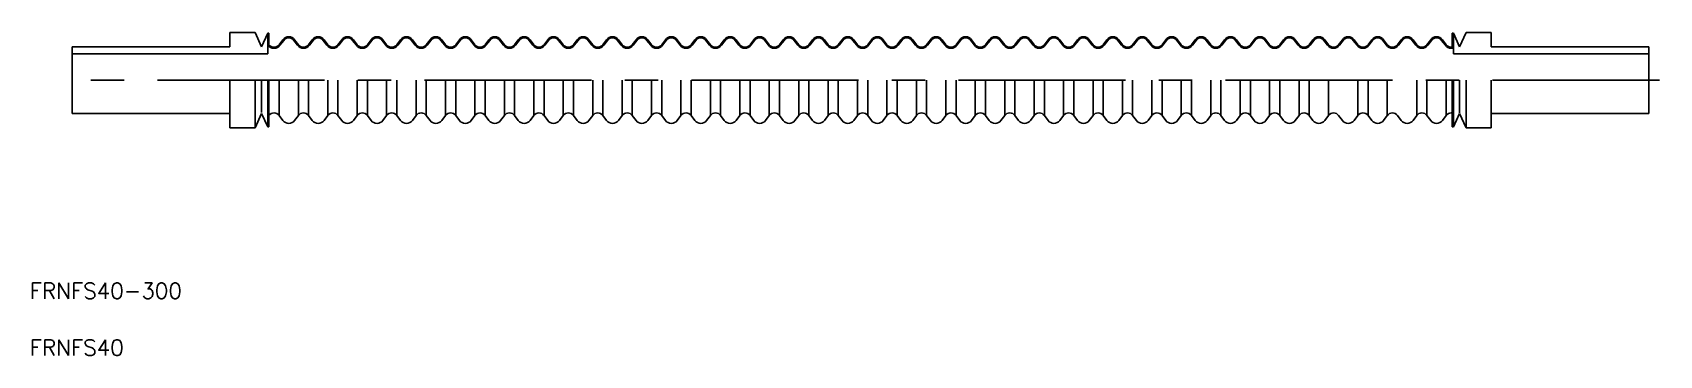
# Model space of a CAD drawing. Extents: x -8 to 302, y -52 to 9.
import ezdxf

# ---------------------------------------------------------------- set-up
doc = ezdxf.new("R2010")
doc.units = 0
doc.linetypes.add('CENTER', pattern=[50.8, 31.75, -6.35, 6.35, -6.35])
doc.layers.get('0').update_dxf_attribs({"linetype": 'CONTINUOUS'})
doc.layers.add('CENTER', color=1, linetype='CENTER')
doc.styles.get("Standard").update_dxf_attribs({"font": 'txt.shx', "height": 3, "bigfont": 'bigfont.shx'})

msp = doc.modelspace()

# ---------------------------------------------------------------- linework, layer by layer
at = {"color": 7, "linetype": 'CONTINUOUS'}
for p, q in [((0, -6.35), (0, 6.35)), ((30, 6.35), (0, 6.35)), ((30, 9.06), (34.8, 9.06)), ((30, 9.06), (30, 6.35)), ((34.8, 9.06), (36.02, 6.35)), ((37.22, 8.92), (36.02, 6.35)), ((37.22, 5), (37.22, 8.92)), ((37.22, 8.92), (37.42, 8.92)), ((37.42, 8.92), (37.42, 6.74)), ((37.42, 8.92), (37.42, 6.74)), ((39.36, 6.74), (40.07, 7.69)), ((39.52, 6.62), (40.23, 7.57)), ((42.86, 6.62), (42.15, 7.57)), ((43.02, 6.74), (42.31, 7.69)), ((44.96, 6.74), (45.67, 7.69)), ((45.12, 6.62), (45.83, 7.57)), ((48.46, 6.62), (47.75, 7.57)), ((48.62, 6.74), (47.91, 7.69)), ((50.56, 6.74), (51.27, 7.69)), ((50.72, 6.62), (51.43, 7.57)), ((54.06, 6.62), (53.35, 7.57)), ((54.22, 6.74), (53.51, 7.69)), ((56.16, 6.74), (56.87, 7.69)), ((56.32, 6.62), (57.03, 7.57)), ((59.66, 6.62), (58.95, 7.57)), ((59.82, 6.74), (59.11, 7.69)), ((61.76, 6.74), (62.47, 7.69)), ((61.92, 6.62), (62.63, 7.57)), ((65.26, 6.62), (64.55, 7.57)), ((65.42, 6.74), (64.71, 7.69)), ((67.36, 6.74), (68.07, 7.69)), ((67.52, 6.62), (68.23, 7.57)), ((70.86, 6.62), (70.15, 7.57)), ((71.02, 6.74), (70.31, 7.69)), ((72.96, 6.74), (73.67, 7.69)), ((73.12, 6.62), (73.83, 7.57)), ((76.46, 6.62), (75.75, 7.57)), ((76.62, 6.74), (75.91, 7.69)), ((78.56, 6.74), (79.27, 7.69)), ((78.72, 6.62), (79.43, 7.57)), ((82.06, 6.62), (81.35, 7.57)), ((82.22, 6.74), (81.51, 7.69)), ((84.16, 6.74), (84.87, 7.69)), ((84.32, 6.62), (85.03, 7.57)), ((87.66, 6.62), (86.95, 7.57)), ((87.82, 6.74), (87.11, 7.69)), ((89.76, 6.74), (90.47, 7.69)), ((89.92, 6.62), (90.63, 7.57)), ((93.26, 6.62), (92.55, 7.57)), ((93.42, 6.74), (92.71, 7.69)), ((95.36, 6.74), (96.07, 7.69)), ((95.52, 6.62), (96.23, 7.57)), ((98.86, 6.62), (98.15, 7.57)), ((99.02, 6.74), (98.31, 7.69)), ((100.96, 6.74), (101.67, 7.69)), ((101.12, 6.62), (101.83, 7.57)), ((104.46, 6.62), (103.75, 7.57)), ((104.62, 6.74), (103.91, 7.69)), ((106.56, 6.74), (107.27, 7.69)), ((106.72, 6.62), (107.43, 7.57)), ((110.06, 6.62), (109.35, 7.57)), ((110.22, 6.74), (109.51, 7.69)), ((112.16, 6.74), (112.87, 7.69)), ((112.32, 6.62), (113.03, 7.57)), ((115.66, 6.62), (114.95, 7.57)), ((115.82, 6.74), (115.11, 7.69)), ((117.76, 6.74), (118.47, 7.69)), ((117.92, 6.62), (118.63, 7.57)), ((121.26, 6.62), (120.55, 7.57)), ((121.42, 6.74), (120.71, 7.69)), ((123.36, 6.74), (124.07, 7.69)), ((123.52, 6.62), (124.23, 7.57)), ((126.86, 6.62), (126.15, 7.57)), ((127.02, 6.74), (126.31, 7.69)), ((128.96, 6.74), (129.67, 7.69)), ((129.12, 6.62), (129.83, 7.57)), ((132.46, 6.62), (131.75, 7.57)), ((132.62, 6.74), (131.91, 7.69)), ((134.56, 6.74), (135.27, 7.69)), ((134.72, 6.62), (135.43, 7.57)), ((138.06, 6.62), (137.35, 7.57)), ((138.22, 6.74), (137.51, 7.69)), ((140.16, 6.74), (140.87, 7.69)), ((140.32, 6.62), (141.03, 7.57)), ((143.66, 6.62), (142.95, 7.57)), ((143.82, 6.74), (143.11, 7.69)), ((145.76, 6.74), (146.47, 7.69)), ((145.92, 6.62), (146.63, 7.57)), ((149.26, 6.62), (148.55, 7.57)), ((149.42, 6.74), (148.71, 7.69)), ((151.36, 6.74), (152.07, 7.69)), ((151.52, 6.62), (152.23, 7.57)), ((154.86, 6.62), (154.15, 7.57)), ((155.02, 6.74), (154.31, 7.69)), ((156.96, 6.74), (157.67, 7.69)), ((157.12, 6.62), (157.83, 7.57)), ((160.46, 6.62), (159.75, 7.57)), ((160.62, 6.74), (159.91, 7.69)), ((162.56, 6.74), (163.27, 7.69)), ((162.72, 6.62), (163.43, 7.57)), ((166.06, 6.62), (165.35, 7.57)), ((166.22, 6.74), (165.51, 7.69)), ((168.16, 6.74), (168.87, 7.69)), ((168.32, 6.62), (169.03, 7.57)), ((171.66, 6.62), (170.95, 7.57)), ((171.82, 6.74), (171.11, 7.69)), ((173.76, 6.74), (174.47, 7.69)), ((173.92, 6.62), (174.63, 7.57)), ((177.26, 6.62), (176.55, 7.57)), ((177.42, 6.74), (176.71, 7.69)), ((179.36, 6.74), (180.07, 7.69)), ((179.52, 6.62), (180.23, 7.57)), ((182.86, 6.62), (182.15, 7.57)), ((183.02, 6.74), (182.31, 7.69)), ((184.96, 6.74), (185.67, 7.69)), ((185.12, 6.62), (185.83, 7.57)), ((188.46, 6.62), (187.75, 7.57)), ((188.62, 6.74), (187.91, 7.69)), ((190.56, 6.74), (191.27, 7.69)), ((190.72, 6.62), (191.43, 7.57)), ((194.06, 6.62), (193.35, 7.57)), ((194.22, 6.74), (193.51, 7.69)), ((196.16, 6.74), (196.87, 7.69)), ((196.32, 6.62), (197.03, 7.57)), ((199.66, 6.62), (198.95, 7.57)), ((199.82, 6.74), (199.11, 7.69)), ((201.76, 6.74), (202.47, 7.69)), ((201.92, 6.62), (202.63, 7.57)), ((205.26, 6.62), (204.55, 7.57)), ((205.42, 6.74), (204.71, 7.69)), ((207.36, 6.74), (208.07, 7.69)), ((207.52, 6.62), (208.23, 7.57)), ((210.86, 6.62), (210.15, 7.57)), ((211.02, 6.74), (210.31, 7.69)), ((212.96, 6.74), (213.67, 7.69)), ((213.12, 6.62), (213.83, 7.57)), ((216.46, 6.62), (215.75, 7.57)), ((216.62, 6.74), (215.91, 7.69)), ((218.56, 6.74), (219.27, 7.69)), ((218.72, 6.62), (219.43, 7.57)), ((222.06, 6.62), (221.35, 7.57)), ((222.22, 6.74), (221.51, 7.69)), ((224.16, 6.74), (224.87, 7.69)), ((224.32, 6.62), (225.03, 7.57)), ((227.66, 6.62), (226.95, 7.57)), ((227.82, 6.74), (227.11, 7.69)), ((229.76, 6.74), (230.47, 7.69)), ((229.92, 6.62), (230.63, 7.57)), ((233.26, 6.62), (232.55, 7.57)), ((233.42, 6.74), (232.71, 7.69)), ((235.36, 6.74), (236.07, 7.69)), ((235.52, 6.62), (236.23, 7.57)), ((238.86, 6.62), (238.15, 7.57)), ((239.02, 6.74), (238.31, 7.69)), ((240.96, 6.74), (241.67, 7.69)), ((241.12, 6.62), (241.83, 7.57)), ((244.46, 6.62), (243.75, 7.57)), ((244.62, 6.74), (243.91, 7.69)), ((246.56, 6.74), (247.27, 7.69)), ((246.72, 6.62), (247.43, 7.57)), ((250.06, 6.62), (249.35, 7.57)), ((250.22, 6.74), (249.51, 7.69)), ((252.16, 6.74), (252.87, 7.69)), ((252.32, 6.62), (253.03, 7.57)), ((255.66, 6.62), (254.95, 7.57)), ((255.82, 6.74), (255.11, 7.69)), ((257.76, 6.74), (258.47, 7.69)), ((257.92, 6.62), (258.63, 7.57)), ((261.26, 6.62), (260.55, 7.57)), ((261.42, 6.74), (260.71, 7.69)), ((262.58, 8.92), (262.58, 6.27)), ((262.78, 8.92), (262.58, 8.92)), ((262.75, 8.92), (262.58, 8.92)), ((262.78, 8.92), (263.98, 6.35)), ((262.78, 5), (262.78, 8.92)), ((265.2, 9.06), (263.98, 6.35)), ((270, 9.06), (265.2, 9.06)), ((270, 9.06), (270, 6.35)), ((270, 6.35), (300, 6.35)), ((300, -6.35), (300, 6.35)), ((37.22, 5), (0, 5)), ((300, 5), (262.78, 5)), ((30, 0), (30, -9.06)), ((34.8, -9.06), (34.8, 0)), ((36.02, -6.19), (36.02, 0)), ((37.42, -8.92), (37.42, 0)), ((37.42, 0), (37.42, -8.92)), ((39.36, -6.74), (39.36, 0)), ((43.02, -6.74), (43.02, 0)), ((44.96, -6.74), (44.96, 0)), ((48.62, -6.74), (48.62, 0)), ((50.56, -6.74), (50.56, 0)), ((54.22, -6.74), (54.22, 0)), ((56.16, -6.74), (56.16, 0)), ((59.82, -6.74), (59.82, 0)), ((61.76, -6.74), (61.76, 0)), ((65.42, -6.74), (65.42, 0)), ((67.36, -6.74), (67.36, 0)), ((71.02, -6.74), (71.02, 0)), ((72.96, -6.74), (72.96, 0)), ((76.62, -6.74), (76.62, 0)), ((78.56, -6.74), (78.56, 0)), ((82.22, -6.74), (82.22, 0)), ((84.16, -6.74), (84.16, 0)), ((87.82, -6.74), (87.82, 0)), ((89.76, -6.74), (89.76, 0)), ((93.42, -6.74), (93.42, 0)), ((95.36, -6.74), (95.36, 0)), ((99.02, -6.74), (99.02, 0)), ((100.96, -6.74), (100.96, 0)), ((104.62, -6.74), (104.62, 0)), ((106.56, -6.74), (106.56, 0)), ((110.22, -6.74), (110.22, 0)), ((112.16, -6.74), (112.16, 0)), ((115.82, -6.74), (115.82, 0)), ((117.76, -6.74), (117.76, 0)), ((121.42, -6.74), (121.42, 0)), ((123.36, -6.74), (123.36, 0)), ((127.02, -6.74), (127.02, 0)), ((128.96, -6.74), (128.96, 0)), ((132.62, -6.74), (132.62, 0)), ((134.56, -6.74), (134.56, 0)), ((138.22, -6.74), (138.22, 0)), ((140.16, -6.74), (140.16, 0)), ((143.82, -6.74), (143.82, 0)), ((145.76, -6.74), (145.76, 0)), ((149.42, -6.74), (149.42, 0)), ((151.36, -6.74), (151.36, 0)), ((155.02, -6.74), (155.02, 0)), ((156.96, -6.74), (156.96, 0)), ((160.62, -6.74), (160.62, 0)), ((162.56, -6.74), (162.56, 0)), ((166.22, -6.74), (166.22, 0)), ((168.16, -6.74), (168.16, 0)), ((171.82, -6.74), (171.82, 0)), ((173.76, -6.74), (173.76, 0)), ((177.42, -6.74), (177.42, 0)), ((179.36, -6.74), (179.36, 0)), ((183.02, -6.74), (183.02, 0)), ((184.96, -6.74), (184.96, 0)), ((188.62, -6.74), (188.62, 0)), ((190.56, -6.74), (190.56, 0)), ((194.22, -6.74), (194.22, 0)), ((196.16, -6.74), (196.16, 0)), ((199.82, -6.74), (199.82, 0)), ((201.76, -6.74), (201.76, 0)), ((205.42, -6.74), (205.42, 0)), ((207.36, -6.74), (207.36, 0)), ((211.02, -6.74), (211.02, 0)), ((212.96, -6.74), (212.96, 0)), ((216.62, -6.74), (216.62, 0)), ((218.56, -6.74), (218.56, 0)), ((222.22, -6.74), (222.22, 0)), ((224.16, -6.74), (224.16, 0)), ((227.82, -6.74), (227.82, 0)), ((229.76, -6.74), (229.76, 0)), ((233.42, -6.74), (233.42, 0)), ((235.36, -6.74), (235.36, 0)), ((239.02, -6.74), (239.02, 0)), ((244.62, -6.74), (244.62, 0)), ((246.56, -6.74), (246.56, 0)), ((250.22, -6.74), (250.22, 0)), ((255.82, -6.74), (255.82, 0)), ((257.76, -6.74), (257.76, 0)), ((261.42, -6.74), (261.42, 0)), ((262.58, -8.92), (262.58, 0)), ((262.58, -8.92), (262.58, 0)), ((262.78, -8.92), (262.78, 0)), ((263.98, -6.26), (263.98, 0)), ((265.2, -9.06), (265.2, 0)), ((270, 0), (270, -9.06)), ((37.22, 0), (37.22, -8.92)), ((30, -6.35), (0, -6.35)), ((30, -9.06), (34.8, -9.06)), ((34.8, -9.06), (36.02, -6.35)), ((37.22, -8.92), (36.02, -6.35)), ((37.22, -8.92), (37.42, -8.92)), ((39.36, -6.74), (40.07, -7.69)), ((43.02, -6.74), (42.31, -7.69)), ((44.96, -6.74), (45.67, -7.69)), ((48.62, -6.74), (47.91, -7.69)), ((50.56, -6.74), (51.27, -7.69)), ((54.22, -6.74), (53.51, -7.69)), ((56.16, -6.74), (56.87, -7.69)), ((59.82, -6.74), (59.11, -7.69)), ((61.76, -6.74), (62.47, -7.69)), ((65.42, -6.74), (64.71, -7.69)), ((67.36, -6.74), (68.07, -7.69)), ((71.02, -6.74), (70.31, -7.69)), ((72.96, -6.74), (73.67, -7.69)), ((76.62, -6.74), (75.91, -7.69)), ((78.56, -6.74), (79.27, -7.69)), ((82.22, -6.74), (81.51, -7.69)), ((84.16, -6.74), (84.87, -7.69)), ((87.82, -6.74), (87.11, -7.69)), ((89.76, -6.74), (90.47, -7.69)), ((93.42, -6.74), (92.71, -7.69)), ((95.36, -6.74), (96.07, -7.69)), ((99.02, -6.74), (98.31, -7.69)), ((100.96, -6.74), (101.67, -7.69)), ((104.62, -6.74), (103.91, -7.69)), ((106.56, -6.74), (107.27, -7.69)), ((110.22, -6.74), (109.51, -7.69)), ((112.16, -6.74), (112.87, -7.69)), ((115.82, -6.74), (115.11, -7.69)), ((117.76, -6.74), (118.47, -7.69)), ((121.42, -6.74), (120.71, -7.69)), ((123.36, -6.74), (124.07, -7.69)), ((127.02, -6.74), (126.31, -7.69)), ((128.96, -6.74), (129.67, -7.69)), ((132.62, -6.74), (131.91, -7.69)), ((134.56, -6.74), (135.27, -7.69)), ((138.22, -6.74), (137.51, -7.69)), ((140.16, -6.74), (140.87, -7.69)), ((143.82, -6.74), (143.11, -7.69)), ((145.76, -6.74), (146.47, -7.69)), ((149.42, -6.74), (148.71, -7.69)), ((151.36, -6.74), (152.07, -7.69)), ((155.02, -6.74), (154.31, -7.69)), ((156.96, -6.74), (157.67, -7.69)), ((160.62, -6.74), (159.91, -7.69)), ((162.56, -6.74), (163.27, -7.69)), ((166.22, -6.74), (165.51, -7.69)), ((168.16, -6.74), (168.87, -7.69)), ((171.82, -6.74), (171.11, -7.69)), ((173.76, -6.74), (174.47, -7.69)), ((177.42, -6.74), (176.71, -7.69)), ((179.36, -6.74), (180.07, -7.69)), ((183.02, -6.74), (182.31, -7.69)), ((184.96, -6.74), (185.67, -7.69)), ((188.62, -6.74), (187.91, -7.69)), ((190.56, -6.74), (191.27, -7.69)), ((194.22, -6.74), (193.51, -7.69)), ((196.16, -6.74), (196.87, -7.69)), ((199.82, -6.74), (199.11, -7.69)), ((201.76, -6.74), (202.47, -7.69)), ((205.42, -6.74), (204.71, -7.69)), ((207.36, -6.74), (208.07, -7.69)), ((211.02, -6.74), (210.31, -7.69)), ((212.96, -6.74), (213.67, -7.69)), ((216.62, -6.74), (215.91, -7.69)), ((218.56, -6.74), (219.27, -7.69)), ((222.22, -6.74), (221.51, -7.69)), ((224.16, -6.74), (224.87, -7.69)), ((227.82, -6.74), (227.11, -7.69)), ((229.76, -6.74), (230.47, -7.69)), ((233.42, -6.74), (232.71, -7.69)), ((235.36, -6.74), (236.07, -7.69)), ((239.02, -6.74), (238.31, -7.69)), ((240.96, -6.74), (241.67, -7.69)), ((244.62, -6.74), (243.91, -7.69)), ((246.56, -6.74), (247.27, -7.69)), ((250.22, -6.74), (249.51, -7.69)), ((252.16, -6.74), (252.87, -7.69)), ((255.82, -6.74), (255.11, -7.69)), ((257.76, -6.74), (258.47, -7.69)), ((261.42, -6.74), (260.71, -7.69)), ((262.78, -8.92), (262.58, -8.92)), ((262.75, -8.92), (262.58, -8.92)), ((262.78, -8.92), (263.98, -6.35)), ((265.2, -9.06), (263.98, -6.35)), ((270, -9.06), (265.2, -9.06)), ((270, -6.35), (300, -6.35))]:
    msp.add_line(p, q, dxfattribs=at)
for centre, radius, start, end in [((38.39, 7.45), 1.4, 213.2791, 270), ((38.39, 7.45), 1.2, 216.0351, 270.0007), ((38.39, 7.45), 1.2, 269.9993, 323.9649), ((38.39, 7.45), 1.4, 270, 323.8458), ((41.19, 6.85), 1.4, 90, 143.1248), ((41.19, 6.85), 1.2, 90, 143.1248), ((41.19, 6.85), 1.4, 36.8752, 90), ((41.19, 6.85), 1.2, 36.8752, 90), ((43.99, 7.45), 1.4, 216.1542, 270), ((43.99, 7.45), 1.2, 216.0351, 270.0007), ((43.99, 7.45), 1.2, 269.9993, 323.9649), ((43.99, 7.45), 1.4, 270, 323.8458), ((46.79, 6.85), 1.4, 90, 143.1248), ((46.79, 6.85), 1.2, 90, 143.1248), ((46.79, 6.85), 1.4, 36.8752, 90), ((46.79, 6.85), 1.2, 36.8752, 90), ((49.59, 7.45), 1.4, 216.1542, 270), ((49.59, 7.45), 1.2, 216.0351, 270.0007), ((49.59, 7.45), 1.2, 269.9993, 323.9649), ((49.59, 7.45), 1.4, 270, 323.8458), ((52.39, 6.85), 1.4, 90, 143.1248), ((52.39, 6.85), 1.2, 90, 143.1248), ((52.39, 6.85), 1.4, 36.8752, 90), ((52.39, 6.85), 1.2, 36.8752, 90), ((55.19, 7.45), 1.4, 216.1542, 270), ((55.19, 7.45), 1.2, 216.0351, 270.0007), ((55.19, 7.45), 1.2, 269.9993, 323.9649), ((55.19, 7.45), 1.4, 270, 323.8458), ((57.99, 6.85), 1.4, 90, 143.1248), ((57.99, 6.85), 1.2, 90, 143.1248), ((57.99, 6.85), 1.4, 36.8752, 90), ((57.99, 6.85), 1.2, 36.8752, 90), ((60.79, 7.45), 1.4, 216.1542, 270), ((60.79, 7.45), 1.2, 216.0351, 270.0007), ((60.79, 7.45), 1.2, 269.9993, 323.9649), ((60.79, 7.45), 1.4, 270, 323.8458), ((63.59, 6.85), 1.4, 90, 143.1248), ((63.59, 6.85), 1.2, 90, 143.1248), ((63.59, 6.85), 1.4, 36.8752, 90), ((63.59, 6.85), 1.2, 36.8752, 90), ((66.39, 7.45), 1.4, 216.1542, 270), ((66.39, 7.45), 1.2, 216.0351, 270.0007), ((66.39, 7.45), 1.2, 269.9993, 323.9649), ((66.39, 7.45), 1.4, 270, 323.8458), ((69.19, 6.85), 1.4, 90, 143.1248), ((69.19, 6.85), 1.2, 90, 143.1248), ((69.19, 6.85), 1.4, 36.8752, 90), ((69.19, 6.85), 1.2, 36.8752, 90), ((71.99, 7.45), 1.4, 216.1542, 270), ((71.99, 7.45), 1.2, 216.0351, 270.0007), ((71.99, 7.45), 1.2, 269.9993, 323.9649), ((71.99, 7.45), 1.4, 270, 323.8458), ((74.79, 6.85), 1.4, 90, 143.1248), ((74.79, 6.85), 1.2, 90, 143.1248), ((74.79, 6.85), 1.4, 36.8752, 90), ((74.79, 6.85), 1.2, 36.8752, 90), ((77.59, 7.45), 1.4, 216.1542, 270), ((77.59, 7.45), 1.2, 216.0351, 270.0007), ((77.59, 7.45), 1.2, 269.9993, 323.9649), ((77.59, 7.45), 1.4, 270, 323.8458), ((80.39, 6.85), 1.4, 90, 143.1248), ((80.39, 6.85), 1.2, 90, 143.1248), ((80.39, 6.85), 1.4, 36.8752, 90), ((80.39, 6.85), 1.2, 36.8752, 90), ((83.19, 7.45), 1.4, 216.1542, 270), ((83.19, 7.45), 1.2, 216.0351, 270.0007), ((83.19, 7.45), 1.2, 269.9993, 323.9649), ((83.19, 7.45), 1.4, 270, 323.8458), ((85.99, 6.85), 1.4, 90, 143.1248), ((85.99, 6.85), 1.2, 90, 143.1248), ((85.99, 6.85), 1.4, 36.8752, 90), ((85.99, 6.85), 1.2, 36.8752, 90), ((88.79, 7.45), 1.4, 216.1542, 270), ((88.79, 7.45), 1.2, 216.0351, 270.0007), ((88.79, 7.45), 1.2, 269.9993, 323.9649), ((88.79, 7.45), 1.4, 270, 323.8458), ((91.59, 6.85), 1.4, 90, 143.1248), ((91.59, 6.85), 1.2, 90, 143.1248), ((91.59, 6.85), 1.4, 36.8752, 90), ((91.59, 6.85), 1.2, 36.8752, 90), ((94.39, 7.45), 1.4, 216.1542, 270), ((94.39, 7.45), 1.2, 216.0351, 270.0007), ((94.39, 7.45), 1.2, 269.9993, 323.9649), ((94.39, 7.45), 1.4, 270, 323.8458), ((97.19, 6.85), 1.4, 90, 143.1248), ((97.19, 6.85), 1.2, 90, 143.1248), ((97.19, 6.85), 1.4, 36.8752, 90), ((97.19, 6.85), 1.2, 36.8752, 90), ((99.99, 7.45), 1.4, 216.1542, 270), ((99.99, 7.45), 1.2, 216.0351, 270.0007), ((99.99, 7.45), 1.2, 269.9993, 323.9649), ((99.99, 7.45), 1.4, 270, 323.8458), ((102.79, 6.85), 1.4, 90, 143.1248), ((102.79, 6.85), 1.2, 90, 143.1248), ((102.79, 6.85), 1.4, 36.8752, 90), ((102.79, 6.85), 1.2, 36.8752, 90), ((105.59, 7.45), 1.4, 216.1542, 270), ((105.59, 7.45), 1.2, 216.0351, 270.0007), ((105.59, 7.45), 1.2, 269.9993, 323.9649), ((105.59, 7.45), 1.4, 270, 323.8458), ((108.39, 6.85), 1.4, 90, 143.1248), ((108.39, 6.85), 1.2, 90, 143.1248), ((108.39, 6.85), 1.4, 36.8752, 90), ((108.39, 6.85), 1.2, 36.8752, 90), ((111.19, 7.45), 1.4, 216.1542, 270), ((111.19, 7.45), 1.2, 216.0351, 270.0007), ((111.19, 7.45), 1.2, 269.9993, 323.9649), ((111.19, 7.45), 1.4, 270, 323.8458), ((113.99, 6.85), 1.4, 90, 143.1248), ((113.99, 6.85), 1.2, 90, 143.1248), ((113.99, 6.85), 1.4, 36.8752, 90), ((113.99, 6.85), 1.2, 36.8752, 90), ((116.79, 7.45), 1.4, 216.1542, 270), ((116.79, 7.45), 1.2, 216.0351, 270.0007), ((116.79, 7.45), 1.2, 269.9993, 323.9649), ((116.79, 7.45), 1.4, 270, 323.8458), ((119.59, 6.85), 1.4, 90, 143.1248), ((119.59, 6.85), 1.2, 90, 143.1248), ((119.59, 6.85), 1.4, 36.8752, 90), ((119.59, 6.85), 1.2, 36.8752, 90), ((122.39, 7.45), 1.4, 216.1542, 270), ((122.39, 7.45), 1.2, 216.0351, 270.0007), ((122.39, 7.45), 1.2, 269.9993, 323.9649), ((122.39, 7.45), 1.4, 270, 323.8458), ((125.19, 6.85), 1.4, 90, 143.1248), ((125.19, 6.85), 1.2, 90, 143.1248), ((125.19, 6.85), 1.4, 36.8752, 90), ((125.19, 6.85), 1.2, 36.8752, 90), ((127.99, 7.45), 1.4, 216.1542, 270), ((127.99, 7.45), 1.2, 216.0351, 270.0007), ((127.99, 7.45), 1.2, 269.9993, 323.9649), ((127.99, 7.45), 1.4, 270, 323.8458), ((130.79, 6.85), 1.4, 90, 143.1248), ((130.79, 6.85), 1.2, 90, 143.1248), ((130.79, 6.85), 1.4, 36.8752, 90), ((130.79, 6.85), 1.2, 36.8752, 90), ((133.59, 7.45), 1.4, 216.1542, 270), ((133.59, 7.45), 1.2, 216.0351, 270.0007), ((133.59, 7.45), 1.2, 269.9993, 323.9649), ((133.59, 7.45), 1.4, 270, 323.8458), ((136.39, 6.85), 1.4, 90, 143.1248), ((136.39, 6.85), 1.2, 90, 143.1248), ((136.39, 6.85), 1.4, 36.8752, 90), ((136.39, 6.85), 1.2, 36.8752, 90), ((139.19, 7.45), 1.4, 216.1542, 270), ((139.19, 7.45), 1.2, 216.0351, 270.0007), ((139.19, 7.45), 1.2, 269.9993, 323.9649), ((139.19, 7.45), 1.4, 270, 323.8458), ((141.99, 6.85), 1.4, 90, 143.1248), ((141.99, 6.85), 1.2, 90, 143.1248), ((141.99, 6.85), 1.4, 36.8752, 90), ((141.99, 6.85), 1.2, 36.8752, 90), ((144.79, 7.45), 1.4, 216.1542, 270), ((144.79, 7.45), 1.2, 216.0351, 270.0007), ((144.79, 7.45), 1.2, 269.9993, 323.9649), ((144.79, 7.45), 1.4, 270, 323.8458), ((147.59, 6.85), 1.4, 90, 143.1248), ((147.59, 6.85), 1.2, 90, 143.1248), ((147.59, 6.85), 1.4, 36.8752, 90), ((147.59, 6.85), 1.2, 36.8752, 90), ((150.39, 7.45), 1.4, 216.1542, 270), ((150.39, 7.45), 1.2, 216.0351, 270.0007), ((150.39, 7.45), 1.2, 269.9993, 323.9649), ((150.39, 7.45), 1.4, 270, 323.8458), ((153.19, 6.85), 1.4, 90, 143.1248), ((153.19, 6.85), 1.2, 90, 143.1248), ((153.19, 6.85), 1.4, 36.8752, 90), ((153.19, 6.85), 1.2, 36.8752, 90), ((155.99, 7.45), 1.4, 216.1542, 270), ((155.99, 7.45), 1.2, 216.0351, 270.0007), ((155.99, 7.45), 1.2, 269.9993, 323.9649), ((155.99, 7.45), 1.4, 270, 323.8458), ((158.79, 6.85), 1.4, 90, 143.1248), ((158.79, 6.85), 1.2, 90, 143.1248), ((158.79, 6.85), 1.4, 36.8752, 90), ((158.79, 6.85), 1.2, 36.8752, 90), ((161.59, 7.45), 1.4, 216.1542, 270), ((161.59, 7.45), 1.2, 216.0351, 270.0007), ((161.59, 7.45), 1.2, 269.9993, 323.9649), ((161.59, 7.45), 1.4, 270, 323.8458), ((164.39, 6.85), 1.4, 90, 143.1248), ((164.39, 6.85), 1.2, 90, 143.1248), ((164.39, 6.85), 1.4, 36.8752, 90), ((164.39, 6.85), 1.2, 36.8752, 90), ((167.19, 7.45), 1.4, 216.1542, 270), ((167.19, 7.45), 1.2, 216.0351, 270.0007), ((167.19, 7.45), 1.2, 269.9993, 323.9649), ((167.19, 7.45), 1.4, 270, 323.8458), ((169.99, 6.85), 1.4, 90, 143.1248), ((169.99, 6.85), 1.2, 90, 143.1248), ((169.99, 6.85), 1.4, 36.8752, 90), ((169.99, 6.85), 1.2, 36.8752, 90), ((172.79, 7.45), 1.4, 216.1542, 270), ((172.79, 7.45), 1.2, 216.0351, 270.0007), ((172.79, 7.45), 1.2, 269.9993, 323.9649), ((172.79, 7.45), 1.4, 270, 323.8458), ((175.59, 6.85), 1.4, 90, 143.1248), ((175.59, 6.85), 1.2, 90, 143.1248), ((175.59, 6.85), 1.4, 36.8752, 90), ((175.59, 6.85), 1.2, 36.8752, 90), ((178.39, 7.45), 1.4, 216.1542, 270), ((178.39, 7.45), 1.2, 216.0351, 270.0007), ((178.39, 7.45), 1.2, 269.9993, 323.9649), ((178.39, 7.45), 1.4, 270, 323.8458), ((181.19, 6.85), 1.4, 90, 143.1248), ((181.19, 6.85), 1.2, 90, 143.1248), ((181.19, 6.85), 1.4, 36.8752, 90), ((181.19, 6.85), 1.2, 36.8752, 90), ((183.99, 7.45), 1.4, 216.1542, 270), ((183.99, 7.45), 1.2, 216.0351, 270.0007), ((183.99, 7.45), 1.2, 269.9993, 323.9649), ((183.99, 7.45), 1.4, 270, 323.8458), ((186.79, 6.85), 1.4, 90, 143.1248), ((186.79, 6.85), 1.2, 90, 143.1248), ((186.79, 6.85), 1.4, 36.8752, 90), ((186.79, 6.85), 1.2, 36.8752, 90), ((189.59, 7.45), 1.4, 216.1542, 270), ((189.59, 7.45), 1.2, 216.0351, 270.0007), ((189.59, 7.45), 1.2, 269.9993, 323.9649), ((189.59, 7.45), 1.4, 270, 323.8458), ((192.39, 6.85), 1.4, 90, 143.1248), ((192.39, 6.85), 1.2, 90, 143.1248), ((192.39, 6.85), 1.4, 36.8752, 90), ((192.39, 6.85), 1.2, 36.8752, 90), ((195.19, 7.45), 1.4, 216.1542, 270), ((195.19, 7.45), 1.2, 216.0351, 270.0007), ((195.19, 7.45), 1.2, 269.9993, 323.9649), ((195.19, 7.45), 1.4, 270, 323.8458), ((197.99, 6.85), 1.4, 90, 143.1248), ((197.99, 6.85), 1.2, 90, 143.1248), ((197.99, 6.85), 1.4, 36.8752, 90), ((197.99, 6.85), 1.2, 36.8752, 90), ((200.79, 7.45), 1.4, 216.1542, 270), ((200.79, 7.45), 1.2, 216.0351, 270.0007), ((200.79, 7.45), 1.2, 269.9993, 323.9649), ((200.79, 7.45), 1.4, 270, 323.8458), ((203.59, 6.85), 1.4, 90, 143.1248), ((203.59, 6.85), 1.2, 90, 143.1248), ((203.59, 6.85), 1.4, 36.8752, 90), ((203.59, 6.85), 1.2, 36.8752, 90), ((206.39, 7.45), 1.4, 216.1542, 270), ((206.39, 7.45), 1.2, 216.0351, 270.0007), ((206.39, 7.45), 1.2, 269.9993, 323.9649), ((206.39, 7.45), 1.4, 270, 323.8458), ((209.19, 6.85), 1.4, 90, 143.1248), ((209.19, 6.85), 1.2, 90, 143.1248), ((209.19, 6.85), 1.4, 36.8752, 90), ((209.19, 6.85), 1.2, 36.8752, 90), ((211.99, 7.45), 1.4, 216.1542, 270), ((211.99, 7.45), 1.2, 216.0351, 270.0007), ((211.99, 7.45), 1.2, 269.9993, 323.9649), ((211.99, 7.45), 1.4, 270, 323.8458), ((214.79, 6.85), 1.4, 90, 143.1248), ((214.79, 6.85), 1.2, 90, 143.1248), ((214.79, 6.85), 1.4, 36.8752, 90), ((214.79, 6.85), 1.2, 36.8752, 90), ((217.59, 7.45), 1.4, 216.1542, 270), ((217.59, 7.45), 1.2, 216.0351, 270.0007), ((217.59, 7.45), 1.2, 269.9993, 323.9649), ((217.59, 7.45), 1.4, 270, 323.8458), ((220.39, 6.85), 1.4, 90, 143.1248), ((220.39, 6.85), 1.2, 90, 143.1248), ((220.39, 6.85), 1.4, 36.8752, 90), ((220.39, 6.85), 1.2, 36.8752, 90), ((223.19, 7.45), 1.4, 216.1542, 270), ((223.19, 7.45), 1.2, 216.0351, 270.0007), ((223.19, 7.45), 1.2, 269.9993, 323.9649), ((223.19, 7.45), 1.4, 270, 323.8458), ((225.99, 6.85), 1.4, 90, 143.1248), ((225.99, 6.85), 1.2, 90, 143.1248), ((225.99, 6.85), 1.4, 36.8752, 90), ((225.99, 6.85), 1.2, 36.8752, 90), ((228.79, 7.45), 1.4, 216.1542, 270), ((228.79, 7.45), 1.2, 216.0351, 270.0007), ((228.79, 7.45), 1.2, 269.9993, 323.9649), ((228.79, 7.45), 1.4, 270, 323.8458), ((231.59, 6.85), 1.4, 90, 143.1248), ((231.59, 6.85), 1.2, 90, 143.1248), ((231.59, 6.85), 1.4, 36.8752, 90), ((231.59, 6.85), 1.2, 36.8752, 90), ((234.39, 7.45), 1.4, 216.1542, 270), ((234.39, 7.45), 1.2, 216.0351, 270.0007), ((234.39, 7.45), 1.2, 269.9993, 323.9649), ((234.39, 7.45), 1.4, 270, 323.8458), ((237.19, 6.85), 1.4, 90, 143.1248), ((237.19, 6.85), 1.2, 90, 143.1248), ((237.19, 6.85), 1.4, 36.8752, 90), ((237.19, 6.85), 1.2, 36.8752, 90), ((239.99, 7.45), 1.4, 216.1542, 270), ((239.99, 7.45), 1.2, 216.0351, 270.0007), ((239.99, 7.45), 1.2, 269.9993, 323.9649), ((239.99, 7.45), 1.4, 270, 323.8458), ((242.79, 6.85), 1.4, 90, 143.1248), ((242.79, 6.85), 1.2, 90, 143.1248), ((242.79, 6.85), 1.4, 36.8752, 90), ((242.79, 6.85), 1.2, 36.8752, 90), ((245.59, 7.45), 1.4, 216.1542, 270), ((245.59, 7.45), 1.2, 216.0351, 270.0007), ((245.59, 7.45), 1.2, 269.9993, 323.9649), ((245.59, 7.45), 1.4, 270, 323.8458), ((248.39, 6.85), 1.4, 90, 143.1248), ((248.39, 6.85), 1.2, 90, 143.1248), ((248.39, 6.85), 1.4, 36.8752, 90), ((248.39, 6.85), 1.2, 36.8752, 90), ((251.19, 7.45), 1.4, 216.1542, 270), ((251.19, 7.45), 1.2, 216.0351, 270.0007), ((251.19, 7.45), 1.2, 269.9993, 323.9649), ((251.19, 7.45), 1.4, 270, 323.8458), ((253.99, 6.85), 1.4, 90, 143.1248), ((253.99, 6.85), 1.2, 90, 143.1248), ((253.99, 6.85), 1.4, 36.8752, 90), ((253.99, 6.85), 1.2, 36.8752, 90), ((256.79, 7.45), 1.4, 216.1542, 270), ((256.79, 7.45), 1.2, 216.0351, 270.0007), ((256.79, 7.45), 1.2, 269.9993, 323.9649), ((256.79, 7.45), 1.4, 270, 323.8458), ((259.59, 6.85), 1.4, 90, 143.1248), ((259.59, 6.85), 1.2, 90, 143.1248), ((259.59, 6.85), 1.4, 36.8752, 90), ((259.59, 6.85), 1.2, 36.8752, 90), ((262.39, 7.45), 1.4, 216.1542, 270), ((262.39, 7.45), 1.2, 216.0351, 270.0007), ((262.39, 7.45), 1.2, 269.9993, 279.3677), ((262.39, 7.45), 1.4, 270, 286.3731), ((38.39, -7.45), 1.2, 89.9993, 143.9649), ((38.39, -7.45), 1.2, 36.0351, 90.0007), ((41.19, -6.85), 1.4, 216.8752, 270), ((41.19, -6.85), 1.4, 270, 323.1248), ((43.99, -7.45), 1.2, 89.9993, 143.9649), ((43.99, -7.45), 1.2, 36.0351, 90.0007), ((46.79, -6.85), 1.4, 216.8752, 270), ((46.79, -6.85), 1.4, 270, 323.1248), ((49.59, -7.45), 1.2, 89.9993, 143.9649), ((49.59, -7.45), 1.2, 36.0351, 90.0007), ((52.39, -6.85), 1.4, 216.8752, 270), ((52.39, -6.85), 1.4, 270, 323.1248), ((55.19, -7.45), 1.2, 89.9993, 143.9649), ((55.19, -7.45), 1.2, 36.0351, 90.0007), ((57.99, -6.85), 1.4, 216.8752, 270), ((57.99, -6.85), 1.4, 270, 323.1248), ((60.79, -7.45), 1.2, 89.9993, 143.9649), ((60.79, -7.45), 1.2, 36.0351, 90.0007), ((63.59, -6.85), 1.4, 216.8752, 270), ((63.59, -6.85), 1.4, 270, 323.1248), ((66.39, -7.45), 1.2, 89.9993, 143.9649), ((66.39, -7.45), 1.2, 36.0351, 90.0007), ((69.19, -6.85), 1.4, 216.8752, 270), ((69.19, -6.85), 1.4, 270, 323.1248), ((71.99, -7.45), 1.2, 89.9993, 143.9649), ((71.99, -7.45), 1.2, 36.0351, 90.0007), ((74.79, -6.85), 1.4, 216.8752, 270), ((74.79, -6.85), 1.4, 270, 323.1248), ((77.59, -7.45), 1.2, 89.9993, 143.9649), ((77.59, -7.45), 1.2, 36.0351, 90.0007), ((80.39, -6.85), 1.4, 216.8752, 270), ((80.39, -6.85), 1.4, 270, 323.1248), ((83.19, -7.45), 1.2, 89.9993, 143.9649), ((83.19, -7.45), 1.2, 36.0351, 90.0007), ((85.99, -6.85), 1.4, 216.8752, 270), ((85.99, -6.85), 1.4, 270, 323.1248), ((88.79, -7.45), 1.2, 89.9993, 143.9649), ((88.79, -7.45), 1.2, 36.0351, 90.0007), ((91.59, -6.85), 1.4, 216.8752, 270), ((91.59, -6.85), 1.4, 270, 323.1248), ((94.39, -7.45), 1.2, 89.9993, 143.9649), ((94.39, -7.45), 1.2, 36.0351, 90.0007), ((97.19, -6.85), 1.4, 216.8752, 270), ((97.19, -6.85), 1.4, 270, 323.1248), ((99.99, -7.45), 1.2, 89.9993, 143.9649), ((99.99, -7.45), 1.2, 36.0351, 90.0007), ((102.79, -6.85), 1.4, 216.8752, 270), ((102.79, -6.85), 1.4, 270, 323.1248), ((105.59, -7.45), 1.2, 89.9993, 143.9649), ((105.59, -7.45), 1.2, 36.0351, 90.0007), ((108.39, -6.85), 1.4, 216.8752, 270), ((108.39, -6.85), 1.4, 270, 323.1248), ((111.19, -7.45), 1.2, 89.9993, 143.9649), ((111.19, -7.45), 1.2, 36.0351, 90.0007), ((113.99, -6.85), 1.4, 216.8752, 270), ((113.99, -6.85), 1.4, 270, 323.1248), ((116.79, -7.45), 1.2, 89.9993, 143.9649), ((116.79, -7.45), 1.2, 36.0351, 90.0007), ((119.59, -6.85), 1.4, 216.8752, 270), ((119.59, -6.85), 1.4, 270, 323.1248), ((122.39, -7.45), 1.2, 89.9993, 143.9649), ((122.39, -7.45), 1.2, 36.0351, 90.0007), ((125.19, -6.85), 1.4, 216.8752, 270), ((125.19, -6.85), 1.4, 270, 323.1248), ((127.99, -7.45), 1.2, 89.9993, 143.9649), ((127.99, -7.45), 1.2, 36.0351, 90.0007), ((130.79, -6.85), 1.4, 216.8752, 270), ((130.79, -6.85), 1.4, 270, 323.1248), ((133.59, -7.45), 1.2, 89.9993, 143.9649), ((133.59, -7.45), 1.2, 36.0351, 90.0007), ((136.39, -6.85), 1.4, 216.8752, 270), ((136.39, -6.85), 1.4, 270, 323.1248), ((139.19, -7.45), 1.2, 89.9993, 143.9649), ((139.19, -7.45), 1.2, 36.0351, 90.0007), ((141.99, -6.85), 1.4, 216.8752, 270), ((141.99, -6.85), 1.4, 270, 323.1248), ((144.79, -7.45), 1.2, 89.9993, 143.9649), ((144.79, -7.45), 1.2, 36.0351, 90.0007), ((147.59, -6.85), 1.4, 216.8752, 270), ((147.59, -6.85), 1.4, 270, 323.1248), ((150.39, -7.45), 1.2, 89.9993, 143.9649), ((150.39, -7.45), 1.2, 36.0351, 90.0007), ((153.19, -6.85), 1.4, 216.8752, 270), ((153.19, -6.85), 1.4, 270, 323.1248), ((155.99, -7.45), 1.2, 89.9993, 143.9649), ((155.99, -7.45), 1.2, 36.0351, 90.0007), ((158.79, -6.85), 1.4, 216.8752, 270), ((158.79, -6.85), 1.4, 270, 323.1248), ((161.59, -7.45), 1.2, 89.9993, 143.9649), ((161.59, -7.45), 1.2, 36.0351, 90.0007), ((164.39, -6.85), 1.4, 216.8752, 270), ((164.39, -6.85), 1.4, 270, 323.1248), ((167.19, -7.45), 1.2, 89.9993, 143.9649), ((167.19, -7.45), 1.2, 36.0351, 90.0007), ((169.99, -6.85), 1.4, 216.8752, 270), ((169.99, -6.85), 1.4, 270, 323.1248), ((172.79, -7.45), 1.2, 89.9993, 143.9649), ((172.79, -7.45), 1.2, 36.0351, 90.0007), ((175.59, -6.85), 1.4, 216.8752, 270), ((175.59, -6.85), 1.4, 270, 323.1248), ((178.39, -7.45), 1.2, 89.9993, 143.9649), ((178.39, -7.45), 1.2, 36.0351, 90.0007), ((181.19, -6.85), 1.4, 216.8752, 270), ((181.19, -6.85), 1.4, 270, 323.1248), ((183.99, -7.45), 1.2, 89.9993, 143.9649), ((183.99, -7.45), 1.2, 36.0351, 90.0007), ((186.79, -6.85), 1.4, 216.8752, 270), ((186.79, -6.85), 1.4, 270, 323.1248), ((189.59, -7.45), 1.2, 89.9993, 143.9649), ((189.59, -7.45), 1.2, 36.0351, 90.0007), ((192.39, -6.85), 1.4, 216.8752, 270), ((192.39, -6.85), 1.4, 270, 323.1248), ((195.19, -7.45), 1.2, 89.9993, 143.9649), ((195.19, -7.45), 1.2, 36.0351, 90.0007), ((197.99, -6.85), 1.4, 216.8752, 270), ((197.99, -6.85), 1.4, 270, 323.1248), ((200.79, -7.45), 1.2, 89.9993, 143.9649), ((200.79, -7.45), 1.2, 36.0351, 90.0007), ((203.59, -6.85), 1.4, 216.8752, 270), ((203.59, -6.85), 1.4, 270, 323.1248), ((206.39, -7.45), 1.2, 89.9993, 143.9649), ((206.39, -7.45), 1.2, 36.0351, 90.0007), ((209.19, -6.85), 1.4, 216.8752, 270), ((209.19, -6.85), 1.4, 270, 323.1248), ((211.99, -7.45), 1.2, 89.9993, 143.9649), ((211.99, -7.45), 1.2, 36.0351, 90.0007), ((214.79, -6.85), 1.4, 216.8752, 270), ((214.79, -6.85), 1.4, 270, 323.1248), ((217.59, -7.45), 1.2, 89.9993, 143.9649), ((217.59, -7.45), 1.2, 36.0351, 90.0007), ((220.39, -6.85), 1.4, 216.8752, 270), ((220.39, -6.85), 1.4, 270, 323.1248), ((223.19, -7.45), 1.2, 89.9993, 143.9649), ((223.19, -7.45), 1.2, 36.0351, 90.0007), ((225.99, -6.85), 1.4, 216.8752, 270), ((225.99, -6.85), 1.4, 270, 323.1248), ((228.79, -7.45), 1.2, 89.9993, 143.9649), ((228.79, -7.45), 1.2, 36.0351, 90.0007), ((231.59, -6.85), 1.4, 216.8752, 270), ((231.59, -6.85), 1.4, 270, 323.1248), ((234.39, -7.45), 1.2, 89.9993, 143.9649), ((234.39, -7.45), 1.2, 36.0351, 90.0007), ((237.19, -6.85), 1.4, 216.8752, 270), ((237.19, -6.85), 1.4, 270, 323.1248), ((239.99, -7.45), 1.2, 89.9993, 143.9649), ((239.99, -7.45), 1.2, 36.0351, 90.0007), ((242.79, -6.85), 1.4, 216.8752, 270), ((242.79, -6.85), 1.4, 270, 323.1248), ((245.59, -7.45), 1.2, 89.9993, 143.9649), ((245.59, -7.45), 1.2, 36.0351, 90.0007), ((248.39, -6.85), 1.4, 216.8752, 270), ((248.39, -6.85), 1.4, 270, 323.1248), ((251.19, -7.45), 1.2, 89.9993, 143.9649), ((251.19, -7.45), 1.2, 36.0351, 90.0007), ((253.99, -6.85), 1.4, 216.8752, 270), ((253.99, -6.85), 1.4, 270, 323.1248), ((256.79, -7.45), 1.2, 89.9993, 143.9649), ((256.79, -7.45), 1.2, 36.0351, 90.0007), ((259.59, -6.85), 1.4, 216.8752, 270), ((259.59, -6.85), 1.4, 270, 323.1248), ((262.39, -7.45), 1.2, 89.9993, 143.9649), ((262.39, -7.45), 1.2, 80.6325, 90.0007)]:
    msp.add_arc(centre, radius, start, end, dxfattribs=at)
at = {"layer": 'CENTER', "color": 1, "linetype": 'CENTER'}
msp.add_line((302, 0), (-2, 0), dxfattribs=at)

# ---------------------------------------------------------------- texts
at = {"color": 7, "linetype": 'CONTINUOUS'}
for s, p in [('FRNFS40-300', (-8.07, -41.62)), ('FRNFS40', (-8.07, -52.43))]:
    msp.add_text(s, height=3, dxfattribs=at).set_placement(p)

doc.saveas('drawing.dxf')
